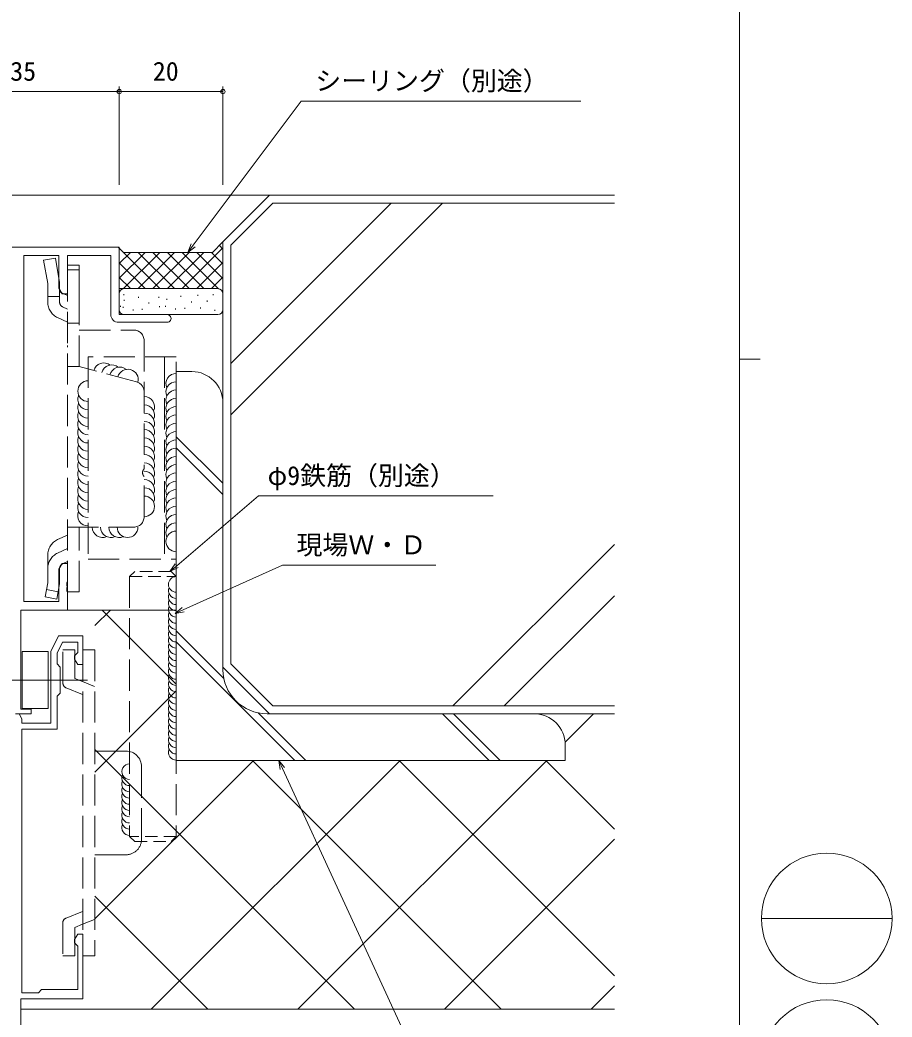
# Model space of a CAD drawing. Units: millimetres, scale not verified. Extents: x -594 to 539, y -420 to 386.
# Drawn here: x 371.3 to 539.5, y -119.9 to 72.4 of the extents above; entities that cross this region are included whole.
import ezdxf
from ezdxf.enums import TextEntityAlignment as Align

# ---------------------------------------------------------------- set-up
doc = ezdxf.new("R2010")
doc.units = ezdxf.units.MM
doc.header["$LTSCALE"] = 2
for name, pattern in [('CHAIN2', [12, 9, -1, 1, -1]), ('DASHED1', [1.8, 1.2, -0.6]), ('DASHED3', [4, 3, -1])]:
    doc.linetypes.add(name, pattern=pattern)
for name, color, linetype, lineweight in [('0-1_YKK_ZWAK', 7, 'Continuous', 9), ('0-3_YKK_11', 7, 'Continuous', 9), ('0-5_YKK_13', 4, 'Continuous', 9), ('0-7_YKK_D', 6, 'Continuous', 9), ('0-8_YSS_K', 3, 'Continuous', 9), ('0-9_YSS_KE', 3, 'Continuous', 9)]:
    doc.layers.add(name, color=color, linetype=linetype, lineweight=lineweight)
doc.styles.add('ＭＳ ゴシック', font='')
doc.styles.get('ＭＳ ゴシック').set_extended_font_data('MS Gothic')

msp = doc.modelspace()

# ---------------------------------------------------------------- linework, layer by layer
at = {"layer": '0-1_YKK_ZWAK'}
for p, q in [((510, 382), (510, -368)), ((510, 7), (514, 7)), ((514.252, -100.88), (539.452, -100.88))]:
    msp.add_line(p, q, dxfattribs=at)
for centre in [(526.852, -100.88), (526.852, -129.16)]:
    msp.add_circle(centre, 12.6, dxfattribs=at)
at = {"layer": '0-3_YKK_11'}
for p, q in [((390.412, 28.603), (355.412, 28.603)), ((372.042, 26.973), (378.782, 26.973)), ((372.042, -39.767), (372.042, 26.973)), ((378.782, 26.973), (378.782, 20.694)), ((380.412, 26.973), (388.782, 26.973)), ((380.412, 19.603), (380.412, 26.973)), ((388.782, 26.973), (388.782, 15.603)), ((390.412, 15.603), (390.412, 28.603)), ((378.782, 20.694), (379.412, 19.603)), ((379.412, 19.603), (380.412, 19.603)), ((399.662, 15.603), (390.412, 15.603)), ((390.282, 14.103), (399.662, 14.103)), ((379.412, -32.397), (378.782, -33.488)), ((380.412, -32.397), (379.412, -32.397)), ((380.412, -35.939), (380.412, -32.397)), ((378.782, -33.488), (378.782, -39.767)), ((380.292, -36.122), (380.412, -35.939)), ((380.292, -36.672), (380.292, -36.122)), ((380.412, -36.856), (380.292, -36.672)), ((380.292, -37.122), (380.412, -36.939)), ((380.292, -37.672), (380.292, -37.122)), ((380.412, -37.856), (380.292, -37.672)), ((380.412, -36.939), (380.412, -36.856)), ((380.412, -41.397), (380.412, -37.856)), ((378.782, -39.767), (372.042, -39.767)), ((371.412, -41.397), (380.412, -41.397)), ((371.412, -60.497), (371.412, -41.397)), ((377.212, -49.397), (378.712, -46.397)), ((379.454, -47.597), (378.412, -49.681)), ((378.712, -46.397), (383.412, -46.397)), ((382.412, -47.597), (379.454, -47.597)), ((382.412, -49.597), (382.412, -47.597)), ((383.412, -46.397), (383.412, -51.897)), ((377.212, -63.197), (377.212, -49.397)), ((378.412, -49.681), (378.412, -51.797)), ((381.812, -50.197), (382.112, -49.897)), ((382.112, -49.897), (382.412, -49.597)), ((378.412, -51.797), (379.012, -52.397)), ((381.812, -50.858), (381.812, -50.197)), ((382.412, -51.897), (381.812, -50.858)), ((383.412, -51.897), (382.412, -51.897)), ((379.012, -52.397), (379.012, -57.397)), ((379.012, -57.397), (378.412, -57.997)), ((378.412, -57.997), (378.412, -64.397)), ((370.412, -61.397), (373.412, -61.397)), ((371.112, -61.397), (371.612, -62.397)), ((373.412, -60.497), (371.412, -60.497)), ((373.412, -61.397), (373.412, -60.497)), ((371.612, -62.397), (371.612, -63.197)), ((371.612, -63.197), (377.212, -63.197)), ((378.412, -64.397), (371.612, -64.397)), ((371.612, -64.397), (371.612, -115.197)), ((381.812, -104.937), (382.412, -103.897)), ((381.812, -105.597), (381.812, -104.937)), ((382.112, -105.897), (381.812, -105.597)), ((382.412, -103.897), (383.412, -103.897)), ((383.412, -103.897), (383.412, -116.397)), ((382.412, -106.197), (382.112, -105.897)), ((382.412, -114.597), (382.412, -106.197)), ((371.612, -115.197), (374.812, -115.197)), ((374.812, -115.197), (375.412, -114.597)), ((375.412, -114.597), (382.412, -114.597)), ((371.412, -116.397), (371.412, -135.497)), ((383.412, -116.397), (371.412, -116.397))]:
    msp.add_line(p, q, dxfattribs=at)
for centre, radius, start, end in [((390.282, 15.603), 1.5, 180, 269.99998), ((399.662, 14.853), 0.75, 269.99998, 90)]:
    msp.add_arc(centre, radius, start, end, dxfattribs=at)
at = {"layer": '0-5_YKK_13', "linetype": 'DASHED3'}
for p, q in [((378.089, 26.474), (375.824, 26.075)), ((376.612, 21.601), (375.824, 26.075)), ((378.912, 21.802), (378.089, 26.474)), ((382.712, 25.103), (380.412, 25.103)), ((380.412, -37.897), (380.412, 25.103)), ((382.712, 5.586), (382.712, 25.103)), ((382.712, 24.203), (380.412, 24.203)), ((382.712, 16.603), (382.712, 24.203)), ((376.612, 18.007), (376.612, 21.601)), ((378.912, 18.007), (378.912, 21.802)), ((380.412, 19.252), (378.912, 19.962)), ((380.412, 20.081), (380.412, 19.371)), ((376.612, 19.078), (378.912, 19.078)), ((380.412, 16.67), (379.49, 17.101)), ((378.518, 15.016), (380.412, 14.133)), ((380.412, 13.966), (382.712, 13.966)), ((382.712, 12.603), (393.212, 12.603)), ((395.212, 10.603), (395.212, -14.183)), ((380.412, 9.303), (380.412, 9.603)), ((401.412, 7.453), (384.412, 7.453)), ((384.412, 7.453), (384.412, -31.547)), ((399.112, 7.453), (399.112, -31.547)), ((401.412, -31.547), (401.412, 7.453)), ((382.712, 5.586), (380.412, 5.586)), ((393.73, 2.634), (382.712, 5.586)), ((395.212, -23.397), (395.212, -15.611)), ((380.412, -25.397), (393.212, -25.397)), ((382.712, -37.897), (382.712, -25.397)), ((378.518, -27.81), (380.412, -26.927)), ((378.501, -30.407), (380.412, -29.502)), ((380.412, -29.097), (380.412, -29.397)), ((376.612, -30.801), (376.612, -33.339)), ((380.412, -32.046), (379.485, -32.486)), ((384.412, -31.547), (401.412, -31.547)), ((376.612, -33.389), (376.612, -36.156)), ((378.912, -33.389), (378.912, -36.357)), ((376.612, -36.156), (376.134, -38.869)), ((378.912, -36.357), (378.399, -39.269)), ((376.383, -37.457), (378.648, -37.857)), ((380.412, -37.897), (382.712, -37.897)), ((376.134, -38.869), (378.399, -39.269)), ((379.54, -55.475), (379.539, -49.098)), ((379.54, -49.098), (381.84, -49.098)), ((381.84, -49.098), (381.84, -54.598)), ((383.413, -49.097), (383.412, -108.097)), ((383.413, -49.097), (385.714, -49.098)), ((385.714, -49.098), (385.708, -108.097)), ((381.84, -54.598), (383.34, -55.204)), ((383.34, -55.204), (385.64, -56.134)), ((380.165, -56.402), (383.34, -57.685)), ((385.714, -68.598), (391.713, -68.598)), ((394.713, -71.598), (394.712, -85.598)), ((385.712, -88.598), (391.712, -88.598)), ((380.162, -100.793), (383.337, -99.511)), ((379.537, -101.72), (379.536, -108.097)), ((383.337, -101.991), (385.637, -101.062)), ((381.836, -108.097), (381.837, -102.597)), ((381.837, -102.597), (383.337, -101.991)), ((379.537, -108.097), (381.837, -108.097)), ((383.411, -108.097), (385.708, -108.098))]:
    msp.add_line(p, q, dxfattribs=at)
at = {"layer": '0-5_YKK_13'}
for p, q in [((371.713, -49.397), (376.713, -49.397)), ((371.713, -60.397), (371.713, -49.397)), ((376.713, -49.397), (376.713, -60.397)), ((376.713, -60.397), (371.713, -60.397))]:
    msp.add_line(p, q, dxfattribs=at)
at = {"layer": '0-5_YKK_13', "linetype": 'CHAIN2'}
msp.add_line((369.17, -54.897), (384.298, -54.897), dxfattribs=at)
msp.add_line((369.17, -54.897), (384.298, -54.897), dxfattribs=at)
at = {"layer": '0-5_YKK_13', "linetype": 'DASHED3'}
for centre, radius, start, end in [((379.912, 18.007), 3.3, 180, 245), ((379.912, 18.007), 1, 180, 245), ((393.212, 10.603), 2, 0, 90), ((393.212, 0.702), 2, 0, 75), ((395.912, -14.897), 1, 134.427, 225.57298), ((393.212, -23.397), 2, 270, 0), ((379.912, -30.801), 3.3, 115, 180), ((379.912, -33.389), 3.3, 115.33087, 180), ((379.912, -33.389), 1, 115.33087, 180), ((380.54, -55.475), 1, 180, 247.99664), ((391.713, -71.598), 3, 359.99876, 89.99844), ((391.712, -85.598), 3, 269.99872, 359.99876), ((380.537, -101.72), 1, 111.99782, 180)]:
    msp.add_arc(centre, radius, start, end, dxfattribs=at)
at = {"layer": '0-7_YKK_D'}
for p, q in [((390.412, 58.603), (355.412, 58.603)), ((390.412, 40.603), (390.412, 59.603)), ((390.412, 40.603), (390.412, 59.603)), ((410.412, 58.603), (390.412, 58.603)), ((410.412, 40.603), (410.412, 59.603)), ((404.672, 28.963), (425.515, 56.76)), ((425.515, 56.76), (479.414, 56.76)), ((403.652, 27.603), (404.308, 29.236)), ((403.652, 27.603), (404.672, 28.963)), ((405.037, 28.69), (403.652, 27.603)), ((401.489, -32.848), (417.276, -19.379)), ((417.276, -19.379), (462.537, -19.379)), ((400.196, -33.952), (401.193, -32.502)), ((400.196, -33.952), (401.489, -32.848)), ((401.785, -33.195), (400.196, -33.952)), ((402.727, -41.349), (421.9, -32.758)), ((421.9, -32.758), (451.48, -32.758)), ((401.176, -42.044), (402.541, -40.933)), ((401.176, -42.044), (402.727, -41.349)), ((402.913, -41.765), (401.176, -42.044)), ((421.16, -70.397), (421.872, -71.941)), ((421.16, -70.397), (422.285, -71.75)), ((421.458, -72.132), (421.16, -70.397)), ((421.872, -71.941), (452.195, -137.756))]:
    msp.add_line(p, q, dxfattribs=at)
for centre in [(390.412, 58.603), (390.412, 58.603), (410.412, 58.603)]:
    msp.add_circle(centre, 0.425, dxfattribs=at)
at = {"layer": '0-8_YSS_K'}
for p, q in [((269.412, 38.603), (419.412, 38.603)), ((442.879, 37.103), (411.912, 6.136)), ((452.779, 37.103), (411.912, -3.763)), ((420.034, 37.103), (411.912, 28.982)), ((420.034, 37.103), (485.919, 37.103)), ((410.412, 29.603), (408.412, 27.603)), ((409.715, 28.906), (410.412, 28.208)), ((411.912, 28.982), (411.912, -51.776)), ((391.214, 27.603), (390.214, 28.603)), ((392.562, 27.603), (390.39, 25.431)), ((395.39, 27.603), (390.39, 22.603)), ((408.412, 27.603), (391.214, 27.603)), ((391.218, 27.603), (398.218, 20.603)), ((398.218, 27.603), (391.218, 20.603)), ((394.047, 27.603), (401.047, 20.603)), ((401.047, 27.603), (394.047, 20.603)), ((396.875, 27.603), (403.875, 20.603)), ((403.875, 27.603), (396.875, 20.603)), ((406.704, 27.603), (399.704, 20.603)), ((399.704, 27.603), (406.704, 20.603)), ((410.412, 28.483), (402.532, 20.603)), ((402.532, 27.603), (409.54, 20.595)), ((405.361, 27.603), (410.412, 22.551)), ((408.189, 27.603), (410.412, 25.38)), ((390.39, 25.603), (395.39, 20.603)), ((410.412, 25.655), (405.361, 20.603)), ((390.39, 22.775), (392.562, 20.603)), ((410.412, 22.827), (408.189, 20.603)), ((390.39, 20.603), (409.412, 20.603)), ((390.39, 19.603), (390.39, 16.603)), ((391.305, 19.525), (391.305, 19.325)), ((409.412, 20.603), (391.39, 20.603)), ((405.598, 19.395), (405.598, 19.195)), ((408.512, 19.553), (408.512, 19.353)), ((410.404, 19.731), (410.412, 19.723)), ((410.412, 19.603), (410.412, 16.603)), ((391.373, 18.439), (391.373, 18.239)), ((394.119, 19.033), (394.119, 18.833)), ((396.123, 17.92), (396.123, 17.72)), ((398.052, 19.033), (398.052, 18.833)), ((399.57, 18.635), (399.57, 18.434)), ((402.316, 19.228), (402.316, 19.028)), ((404.32, 18.115), (404.32, 17.915)), ((407.371, 18.287), (407.371, 18.087)), ((390.637, 17.299), (390.637, 17.099)), ((391.15, 17.103), (391.15, 16.903)), ((409.412, 15.603), (391.39, 15.603)), ((393.08, 16.584), (393.08, 16.384)), ((394.861, 16.732), (394.861, 16.532)), ((398.201, 17.252), (398.201, 17.052)), ((399.348, 17.299), (399.348, 17.099)), ((401.277, 16.779), (401.277, 16.579)), ((403.058, 16.928), (403.058, 16.728)), ((406.104, 16.99), (406.104, 16.79)), ((408.828, 16.515), (408.828, 16.315)), ((401.412, 4.603), (401.412, -70.397)), ((404.412, 4.603), (401.412, 4.603)), ((410.412, -52.897), (410.412, -1.397)), ((401.412, -7.951), (410.412, -16.951)), ((401.412, -10.074), (410.412, -19.074)), ((485.919, -28.752), (454.774, -59.897)), ((485.919, -38.652), (464.673, -59.897)), ((379.912, -41.397), (401.412, -41.397)), ((385.708, -44.396), (388.707, -41.397)), ((401.412, -55.714), (387.095, -41.397)), ((401.412, -45.427), (410.585, -54.599)), ((401.412, -47.55), (424.259, -70.397)), ((411.912, -51.776), (420.034, -59.897)), ((385.708, -72.68), (401.412, -56.976)), ((417.21, -61.225), (426.382, -70.397)), ((470.412, -61.397), (418.912, -61.397)), ((420.034, -59.897), (485.919, -59.897)), ((452.736, -61.397), (461.736, -70.397)), ((454.859, -61.397), (463.859, -70.397)), ((476.388, -66.853), (481.844, -61.397)), ((435.811, -118.397), (385.708, -68.294)), ((476.412, -70.397), (476.412, -67.397)), ((385.708, -100.964), (416.275, -70.397)), ((396.559, -118.397), (444.56, -70.397)), ((401.412, -70.397), (476.412, -70.397)), ((464.095, -118.397), (416.095, -70.397)), ((424.844, -118.397), (472.844, -70.397)), ((485.919, -111.936), (444.379, -70.397)), ((485.919, -83.652), (472.664, -70.397)), ((453.128, -118.397), (485.919, -85.607)), ((407.527, -118.397), (385.708, -96.578)), ((481.412, -118.397), (485.919, -113.891))]:
    msp.add_line(p, q, dxfattribs=at)
at = {"layer": '0-8_YSS_K', "linetype": 'DASHED1'}
for p, q in [((393.412, -33.952), (392.412, -34.952)), ((400.412, -33.952), (393.412, -33.952)), ((401.412, -34.952), (400.412, -33.952)), ((392.412, -34.952), (401.412, -34.952)), ((392.412, -85.059), (393.412, -86.059)), ((401.412, -85.059), (392.412, -85.059)), ((393.412, -86.059), (400.412, -86.059)), ((400.412, -86.059), (401.412, -85.059))]:
    msp.add_line(p, q, dxfattribs=at)
at = {"layer": '0-8_YSS_K', "linetype": 'DASHED3'}
for p, q in [((392.412, -34.952), (392.412, -85.059)), ((401.412, -34.952), (401.412, -85.059))]:
    msp.add_line(p, q, dxfattribs=at)
at = {"layer": '0-8_YSS_K'}
for centre, radius, start, end in [((391.39, 19.603), 1, 90, 180), ((409.412, 19.603), 1, 0, 90), ((391.39, 16.603), 1, 180, 270), ((409.412, 16.603), 1, 270, 0), ((387.438, 4.274), 2, 51.42181, 165), ((388.989, 3.881), 2, 51.42181, 165), ((390.535, 3.467), 2, 51.42181, 165), ((392.08, 3.053), 2, 345, 165), ((401.412, 2.253), 2, 90, 203.57817), ((404.412, -1.397), 6, 0, 90), ((384.421, 0.829), 2, 89.9212, 269.9212), ((401.412, 0.653), 2, 90, 203.57817), ((384.419, -0.771), 2, 156.34303, 269.9212), ((401.412, -0.947), 2, 90, 203.57817), ((384.417, -2.371), 2, 156.34303, 269.9212), ((395.212, -2.197), 2, 336.42181, 90), ((395.212, -3.797), 2, 336.42181, 90), ((401.412, -2.547), 2, 90, 203.57817), ((384.415, -3.971), 2, 156.34303, 269.9212), ((395.212, -5.397), 2, 336.42181, 90), ((401.412, -4.147), 2, 90, 203.57817), ((401.412, -5.747), 2, 90, 203.57817), ((384.412, -5.571), 2, 156.34303, 269.9212), ((395.212, -6.997), 2, 336.42181, 90), ((401.412, -7.347), 2, 90, 203.57817), ((384.41, -7.171), 2, 156.34303, 269.9212), ((395.212, -8.597), 2, 336.42181, 90), ((401.412, -8.947), 2, 90, 203.57817), ((384.406, -10.371), 2, 156.34303, 269.9212), ((384.408, -8.771), 2, 156.34303, 269.9212), ((395.212, -10.197), 2, 336.42181, 90), ((401.412, -10.547), 2, 90, 203.57817), ((384.404, -11.971), 2, 156.34303, 269.9212), ((395.212, -11.797), 2, 336.42181, 90), ((395.212, -13.397), 2, 336.42181, 90), ((401.412, -12.147), 2, 90, 203.57817), ((384.401, -13.571), 2, 156.34303, 269.9212), ((395.212, -14.997), 2, 336.42181, 90), ((401.412, -13.747), 2, 90, 203.57817), ((401.412, -15.347), 2, 90, 203.57817), ((384.399, -15.171), 2, 156.34303, 269.9212), ((395.212, -16.597), 2, 336.42181, 90), ((401.412, -16.947), 2, 90, 203.57817), ((384.397, -16.771), 2, 156.34303, 269.9212), ((395.212, -18.197), 2, 336.42181, 90), ((401.412, -18.547), 2, 90, 203.57817), ((384.393, -19.971), 2, 156.34303, 269.9212), ((384.395, -18.371), 2, 156.34303, 269.9212), ((395.212, -19.797), 2, 336.42181, 90), ((401.412, -20.147), 2, 90, 203.57817), ((384.39, -21.571), 2, 156.34303, 269.9212), ((395.212, -21.397), 2, 270, 90), ((401.412, -21.747), 2, 90, 203.57817), ((384.388, -23.171), 2, 156.34303, 269.9212), ((401.412, -23.347), 2, 90, 203.57817), ((401.412, -24.947), 2, 90, 203.57817), ((401.412, -26.547), 2, 90, 203.57817), ((387.212, -25.397), 2, 180, 293.57817), ((388.812, -25.397), 2, 180, 293.57817), ((390.412, -25.397), 2, 180, 293.57817), ((392.012, -25.397), 2, 180, 0), ((401.412, -28.147), 2, 90, 270), ((401.412, -36.452), 1.5, 90, 270), ((401.412, -37.652), 1.5, 156.42181, 270), ((401.412, -38.852), 1.5, 156.42181, 270), ((401.412, -40.052), 1.5, 156.42181, 270), ((401.412, -41.252), 1.5, 156.42181, 270), ((401.412, -42.452), 1.5, 156.42181, 270), ((401.412, -43.652), 1.5, 156.42181, 270), ((401.412, -44.852), 1.5, 156.42181, 270), ((401.412, -46.052), 1.5, 156.42181, 270), ((401.412, -47.252), 1.5, 156.42181, 270), ((401.412, -48.452), 1.5, 156.42181, 270), ((401.412, -49.652), 1.5, 156.42181, 270), ((401.412, -50.852), 1.5, 156.42181, 270), ((401.412, -52.052), 1.5, 156.42181, 270), ((401.412, -53.252), 1.5, 156.42181, 270), ((418.912, -52.897), 8.5, 180, 270), ((401.412, -54.452), 1.5, 156.42181, 270), ((401.412, -55.652), 1.5, 156.42181, 270), ((401.412, -56.852), 1.5, 156.42181, 270), ((401.412, -58.052), 1.5, 156.42181, 270), ((401.412, -59.252), 1.5, 156.42181, 270), ((401.412, -60.452), 1.5, 156.42181, 270), ((401.412, -61.652), 1.5, 156.42181, 270), ((470.412, -67.397), 6, 0, 90), ((401.412, -62.852), 1.5, 156.42181, 270), ((401.412, -64.052), 1.5, 156.42181, 270), ((401.412, -65.252), 1.5, 156.42181, 270), ((401.412, -66.452), 1.5, 156.42181, 270), ((401.412, -67.652), 1.5, 156.42181, 270), ((401.412, -68.852), 1.5, 156.42181, 270), ((392.413, -72.559), 1.5, 89.99849, 269.99849), ((392.413, -73.759), 1.5, 156.4203, 269.99849), ((392.413, -74.959), 1.5, 156.4203, 269.99849), ((392.413, -76.159), 1.5, 156.4203, 269.99849), ((392.413, -77.359), 1.5, 156.4203, 269.99849), ((392.413, -78.559), 1.5, 156.4203, 269.99849), ((392.413, -79.759), 1.5, 156.4203, 269.99849), ((392.413, -80.959), 1.5, 156.4203, 269.99849), ((392.413, -82.159), 1.5, 156.4203, 269.99849), ((392.412, -83.359), 1.5, 156.4203, 269.99849)]:
    msp.add_arc(centre, radius, start, end, dxfattribs=at)
at = {"layer": '0-9_YSS_KE'}
for p, q in [((419.412, 38.603), (410.412, 29.603)), ((419.412, 38.603), (485.919, 38.603)), ((410.412, 29.603), (410.412, -52.397)), ((419.412, -61.397), (410.412, -52.397)), ((419.412, -61.397), (485.919, -61.397)), ((485.919, -118.397), (371.412, -118.397))]:
    msp.add_line(p, q, dxfattribs=at)

# ---------------------------------------------------------------- texts
at = {"layer": '0-7_YKK_D', "color": 4, "style": 'ＭＳ ゴシック'}
for s, p in [('35', (369.392, 59.603)), ('20', (396.893, 59.603)), ('シーリング（別途）', (428.215, 57.76)), ('φ9鉄筋（別途）', (419.016, -18.379)), ('現場Ｗ・Ｄ', (424.6, -31.758))]:
    msp.add_text(s, height=3.666, dxfattribs=at).set_placement(p, align=Align.BOTTOM_LEFT)

doc.saveas('drawing.dxf')
